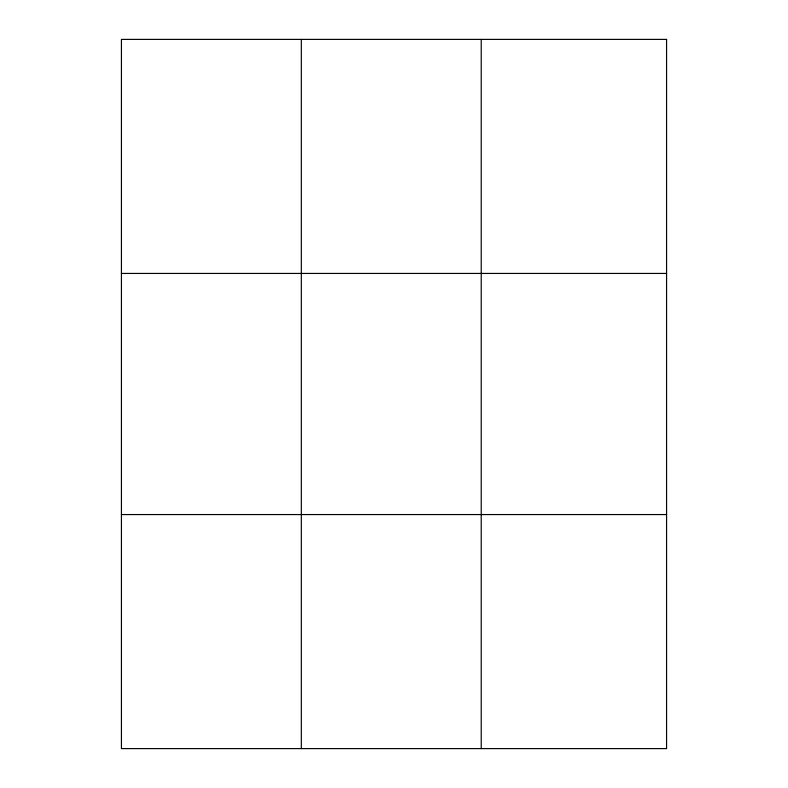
<?xml version="1.0" encoding="UTF-8"?>
<svg xmlns="http://www.w3.org/2000/svg" width="788" height="788" viewBox="0 0 788 788"><rect width="100%" height="100%" fill="white"/><g stroke="black" fill="none" stroke-linecap="round" stroke-linejoin="round"><path stroke-width="1.18" d="M301.321 39.4L301.321 748.6M481.222 39.4L481.222 748.6M121.431 273.436L666.569 273.436M121.431 514.564L666.569 514.564M666.569 39.4L666.569 748.6L121.431 748.6L121.431 39.4L666.569 39.4"/></g></svg>
